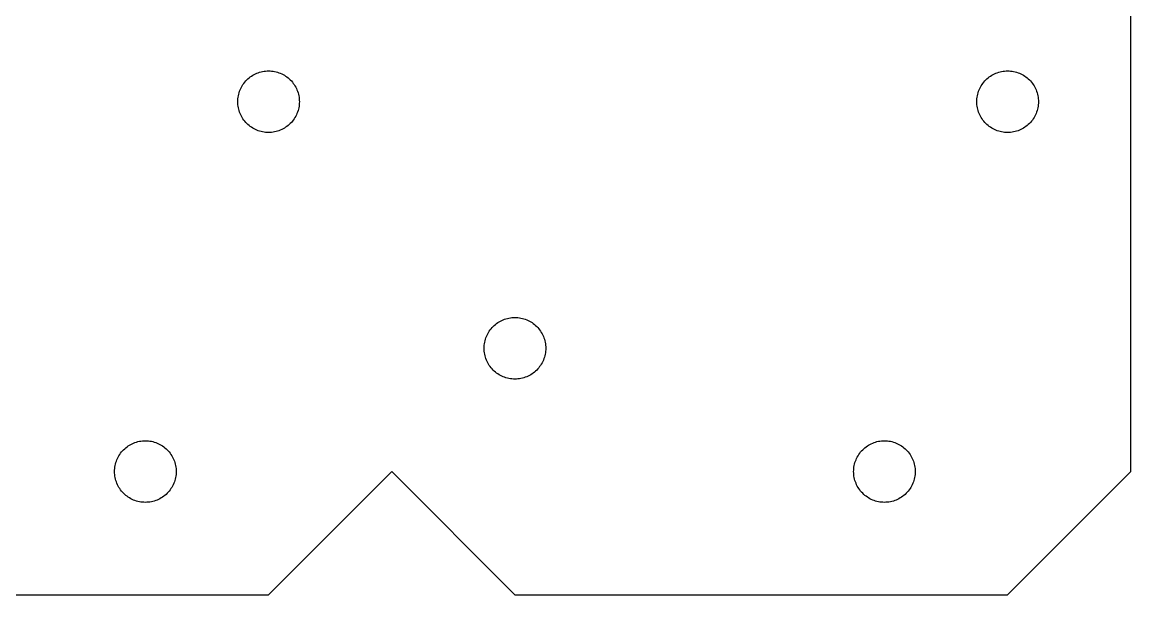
# Model space of a CAD drawing. Header units: metres. Extents: x -12 to 60, y -12 to 84.
# Drawn here: x 24 to 60, y -12 to 6.58 of the extents above; entities that cross this region are included whole.
import ezdxf

# ---------------------------------------------------------------- set-up
doc = ezdxf.new("R2010")
doc.units = ezdxf.units.M

msp = doc.modelspace()

# ---------------------------------------------------------------- linework, layer by layer
for p, q in [((60, -8), (60, 8)), ((31.259, 4.67155), (31.2929, 4.70709)), ((31.2929, 4.70709), (31.3284, 4.74094)), ((31.3284, 4.74094), (31.3656, 4.77301)), ((31.3656, 4.77301), (31.4043, 4.80321)), ((31.4043, 4.80321), (31.4444, 4.83147)), ((31.4444, 4.83147), (31.4859, 4.85773)), ((31.4859, 4.85773), (31.5286, 4.88191)), ((31.5286, 4.88191), (31.5724, 4.90398)), ((31.5724, 4.90398), (31.6173, 4.92387)), ((31.6173, 4.92387), (31.6631, 4.94154)), ((31.6631, 4.94154), (31.7097, 4.95694)), ((31.7097, 4.95694), (31.757, 4.97002)), ((31.757, 4.97002), (31.8049, 4.98077)), ((31.8049, 4.98077), (31.8533, 4.98917)), ((31.8533, 4.98917), (31.902, 4.99518)), ((31.902, 4.99518), (31.9509, 4.99879)), ((31.9509, 4.99879), (32, 5)), ((32, 5), (32.0491, 4.99879)), ((32.0491, 4.99879), (32.098, 4.99518)), ((32.098, 4.99518), (32.1467, 4.98917)), ((32.1467, 4.98917), (32.1951, 4.98077)), ((32.1951, 4.98077), (32.243, 4.97002)), ((32.243, 4.97002), (32.2903, 4.95694)), ((32.2903, 4.95694), (32.3369, 4.94154)), ((32.3369, 4.94154), (32.3827, 4.92387)), ((32.3827, 4.92387), (32.4276, 4.90398)), ((32.4276, 4.90398), (32.4714, 4.88191)), ((32.4714, 4.88191), (32.5141, 4.85773)), ((32.5141, 4.85773), (32.5556, 4.83147)), ((32.5556, 4.83147), (32.5957, 4.80321)), ((32.5957, 4.80321), (32.6344, 4.77301)), ((32.6344, 4.77301), (32.6716, 4.74094)), ((32.6716, 4.74094), (32.7071, 4.70709)), ((32.7071, 4.70709), (32.741, 4.67155)), ((55.259, 4.67155), (55.2929, 4.70709)), ((55.2929, 4.70709), (55.3284, 4.74094)), ((55.3284, 4.74094), (55.3656, 4.77301)), ((55.3656, 4.77301), (55.4043, 4.80321)), ((55.4043, 4.80321), (55.4444, 4.83147)), ((55.4444, 4.83147), (55.4859, 4.85773)), ((55.4859, 4.85773), (55.5286, 4.88191)), ((55.5286, 4.88191), (55.5724, 4.90398)), ((55.5724, 4.90398), (55.6173, 4.92387)), ((55.6173, 4.92387), (55.6631, 4.94154)), ((55.6631, 4.94154), (55.7097, 4.95694)), ((55.7097, 4.95694), (55.757, 4.97002)), ((55.757, 4.97002), (55.8049, 4.98077)), ((55.8049, 4.98077), (55.8533, 4.98917)), ((55.8533, 4.98917), (55.902, 4.99518)), ((55.902, 4.99518), (55.9509, 4.99879)), ((55.9509, 4.99879), (56, 5)), ((56, 5), (56.0491, 4.99879)), ((56.0491, 4.99879), (56.098, 4.99518)), ((56.098, 4.99518), (56.1467, 4.98917)), ((56.1467, 4.98917), (56.1951, 4.98077)), ((56.1951, 4.98077), (56.243, 4.97002)), ((56.243, 4.97002), (56.2903, 4.95694)), ((56.2903, 4.95694), (56.3369, 4.94154)), ((56.3369, 4.94154), (56.3827, 4.92387)), ((56.3827, 4.92387), (56.4276, 4.90398)), ((56.4276, 4.90398), (56.4714, 4.88191)), ((56.4714, 4.88191), (56.5141, 4.85773)), ((56.5141, 4.85773), (56.5556, 4.83147)), ((56.5556, 4.83147), (56.5957, 4.80321)), ((56.5957, 4.80321), (56.6344, 4.77301)), ((56.6344, 4.77301), (56.6716, 4.74094)), ((56.6716, 4.74094), (56.7071, 4.70709)), ((56.7071, 4.70709), (56.741, 4.67155)), ((31.0431, 4.29028), (31.0585, 4.33688)), ((31.0585, 4.33688), (31.0761, 4.38268)), ((31.0761, 4.38268), (31.096, 4.42755)), ((31.096, 4.42755), (31.1181, 4.47139)), ((31.1181, 4.47139), (31.1423, 4.5141)), ((31.1423, 4.5141), (31.1685, 4.55556)), ((31.1685, 4.55556), (31.1968, 4.59569)), ((31.1968, 4.59569), (31.227, 4.63438)), ((31.227, 4.63438), (31.259, 4.67155)), ((32.741, 4.67155), (32.773, 4.63438)), ((32.773, 4.63438), (32.8032, 4.59569)), ((32.8032, 4.59569), (32.8315, 4.55556)), ((32.8315, 4.55556), (32.8577, 4.5141)), ((32.8577, 4.5141), (32.8819, 4.47139)), ((32.8819, 4.47139), (32.904, 4.42755)), ((32.904, 4.42755), (32.9239, 4.38268)), ((32.9239, 4.38268), (32.9415, 4.33688)), ((32.9415, 4.33688), (32.9569, 4.29028)), ((55.0431, 4.29028), (55.0585, 4.33688)), ((55.0585, 4.33688), (55.0761, 4.38268)), ((55.0761, 4.38268), (55.096, 4.42755)), ((55.096, 4.42755), (55.1181, 4.47139)), ((55.1181, 4.47139), (55.1423, 4.5141)), ((55.1423, 4.5141), (55.1685, 4.55556)), ((55.1685, 4.55556), (55.1968, 4.59569)), ((55.1968, 4.59569), (55.227, 4.63438)), ((55.227, 4.63438), (55.259, 4.67155)), ((56.741, 4.67155), (56.773, 4.63438)), ((56.773, 4.63438), (56.8032, 4.59569)), ((56.8032, 4.59569), (56.8315, 4.55556)), ((56.8315, 4.55556), (56.8577, 4.5141)), ((56.8577, 4.5141), (56.8819, 4.47139)), ((56.8819, 4.47139), (56.904, 4.42755)), ((56.904, 4.42755), (56.9239, 4.38268)), ((56.9239, 4.38268), (56.9415, 4.33688)), ((56.9415, 4.33688), (56.9569, 4.29028)), ((31, 4), (31.0012, 4.04906)), ((31.0012, 3.95093), (31, 4)), ((31.0012, 4.04906), (31.0048, 4.09801)), ((31.0048, 4.09801), (31.0108, 4.14673)), ((31.0108, 4.14673), (31.0192, 4.19508)), ((31.0192, 4.19508), (31.03, 4.24297)), ((31.03, 4.24297), (31.0431, 4.29028)), ((32.9569, 4.29028), (32.97, 4.24297)), ((32.97, 4.24297), (32.9808, 4.19508)), ((32.9808, 4.19508), (32.9892, 4.14673)), ((32.9892, 4.14673), (32.9952, 4.09801)), ((32.9952, 4.09801), (32.9988, 4.04906)), ((32.9988, 4.04906), (33, 4)), ((33, 4), (32.9988, 3.95093)), ((55, 4), (55.0012, 4.04906)), ((55.0012, 3.95093), (55, 4)), ((55.0012, 4.04906), (55.0048, 4.09801)), ((55.0048, 4.09801), (55.0108, 4.14673)), ((55.0108, 4.14673), (55.0192, 4.19508)), ((55.0192, 4.19508), (55.03, 4.24297)), ((55.03, 4.24297), (55.0431, 4.29028)), ((56.9569, 4.29028), (56.97, 4.24297)), ((56.97, 4.24297), (56.9808, 4.19508)), ((56.9808, 4.19508), (56.9892, 4.14673)), ((56.9892, 4.14673), (56.9952, 4.09801)), ((56.9952, 4.09801), (56.9988, 4.04906)), ((56.9988, 4.04906), (57, 4)), ((57, 4), (56.9988, 3.95093)), ((31.0048, 3.90198), (31.0012, 3.95093)), ((31.0108, 3.85326), (31.0048, 3.90198)), ((31.0192, 3.8049), (31.0108, 3.85326)), ((31.03, 3.75702), (31.0192, 3.8049)), ((31.0431, 3.7097), (31.03, 3.75702)), ((31.0585, 3.6631), (31.0431, 3.7097)), ((31.0761, 3.61731), (31.0585, 3.6631)), ((31.096, 3.57243), (31.0761, 3.61731)), ((32.9239, 3.61731), (32.904, 3.57243)), ((32.9415, 3.6631), (32.9239, 3.61731)), ((32.9569, 3.7097), (32.9415, 3.6631)), ((32.97, 3.75702), (32.9569, 3.7097)), ((32.9808, 3.8049), (32.97, 3.75702)), ((32.9892, 3.85326), (32.9808, 3.8049)), ((32.9952, 3.90198), (32.9892, 3.85326)), ((32.9988, 3.95093), (32.9952, 3.90198)), ((55.0048, 3.90198), (55.0012, 3.95093)), ((55.0108, 3.85326), (55.0048, 3.90198)), ((55.0192, 3.8049), (55.0108, 3.85326)), ((55.03, 3.75702), (55.0192, 3.8049)), ((55.0431, 3.7097), (55.03, 3.75702)), ((55.0585, 3.6631), (55.0431, 3.7097)), ((55.0761, 3.61731), (55.0585, 3.6631)), ((55.096, 3.57243), (55.0761, 3.61731)), ((56.9239, 3.61731), (56.904, 3.57243)), ((56.9415, 3.6631), (56.9239, 3.61731)), ((56.9569, 3.7097), (56.9415, 3.6631)), ((56.97, 3.75702), (56.9569, 3.7097)), ((56.9808, 3.8049), (56.97, 3.75702)), ((56.9892, 3.85326), (56.9808, 3.8049)), ((56.9952, 3.90198), (56.9892, 3.85326)), ((56.9988, 3.95093), (56.9952, 3.90198)), ((31.1181, 3.52859), (31.096, 3.57243)), ((31.1423, 3.48589), (31.1181, 3.52859)), ((31.1685, 3.44443), (31.1423, 3.48589)), ((31.1968, 3.4043), (31.1685, 3.44443)), ((31.227, 3.3656), (31.1968, 3.4043)), ((31.259, 3.32843), (31.227, 3.3656)), ((31.2929, 3.29289), (31.259, 3.32843)), ((31.3284, 3.25905), (31.2929, 3.29289)), ((31.3656, 3.22697), (31.3284, 3.25905)), ((32.6716, 3.25905), (32.6344, 3.22697)), ((32.7071, 3.29289), (32.6716, 3.25905)), ((32.741, 3.32843), (32.7071, 3.29289)), ((32.773, 3.3656), (32.741, 3.32843)), ((32.8032, 3.4043), (32.773, 3.3656)), ((32.8315, 3.44443), (32.8032, 3.4043)), ((32.8577, 3.48589), (32.8315, 3.44443)), ((32.8819, 3.52859), (32.8577, 3.48589)), ((32.904, 3.57243), (32.8819, 3.52859)), ((55.1181, 3.52859), (55.096, 3.57243)), ((55.1423, 3.48589), (55.1181, 3.52859)), ((55.1685, 3.44443), (55.1423, 3.48589)), ((55.1968, 3.4043), (55.1685, 3.44443)), ((55.227, 3.3656), (55.1968, 3.4043)), ((55.259, 3.32843), (55.227, 3.3656)), ((55.2929, 3.29289), (55.259, 3.32843)), ((55.3284, 3.25905), (55.2929, 3.29289)), ((55.3656, 3.22697), (55.3284, 3.25905)), ((56.6716, 3.25905), (56.6344, 3.22697)), ((56.7071, 3.29289), (56.6716, 3.25905)), ((56.741, 3.32843), (56.7071, 3.29289)), ((56.773, 3.3656), (56.741, 3.32843)), ((56.8032, 3.4043), (56.773, 3.3656)), ((56.8315, 3.44443), (56.8032, 3.4043)), ((56.8577, 3.48589), (56.8315, 3.44443)), ((56.8819, 3.52859), (56.8577, 3.48589)), ((56.904, 3.57243), (56.8819, 3.52859)), ((31.4043, 3.19678), (31.3656, 3.22697)), ((31.4444, 3.16852), (31.4043, 3.19678)), ((31.4859, 3.14226), (31.4444, 3.16852)), ((31.5286, 3.11807), (31.4859, 3.14226)), ((31.5724, 3.09601), (31.5286, 3.11807)), ((31.6173, 3.07611), (31.5724, 3.09601)), ((31.6631, 3.05844), (31.6173, 3.07611)), ((31.7097, 3.04305), (31.6631, 3.05844)), ((31.757, 3.02997), (31.7097, 3.04305)), ((31.8049, 3.01921), (31.757, 3.02997)), ((31.8533, 3.01082), (31.8049, 3.01921)), ((31.902, 3.00481), (31.8533, 3.01082)), ((31.9509, 3.00119), (31.902, 3.00481)), ((32, 3), (31.9509, 3.00119)), ((32.0491, 3.00119), (32, 3)), ((32.098, 3.00481), (32.0491, 3.00119)), ((32.1467, 3.01082), (32.098, 3.00481)), ((32.1951, 3.01921), (32.1467, 3.01082)), ((32.243, 3.02997), (32.1951, 3.01921)), ((32.2903, 3.04305), (32.243, 3.02997)), ((32.3369, 3.05844), (32.2903, 3.04305)), ((32.3827, 3.07611), (32.3369, 3.05844)), ((32.4276, 3.09601), (32.3827, 3.07611)), ((32.4714, 3.11807), (32.4276, 3.09601)), ((32.5141, 3.14226), (32.4714, 3.11807)), ((32.5556, 3.16852), (32.5141, 3.14226)), ((32.5957, 3.19678), (32.5556, 3.16852)), ((32.6344, 3.22697), (32.5957, 3.19678)), ((55.4043, 3.19678), (55.3656, 3.22697)), ((55.4444, 3.16852), (55.4043, 3.19678)), ((55.4859, 3.14226), (55.4444, 3.16852)), ((55.5286, 3.11807), (55.4859, 3.14226)), ((55.5724, 3.09601), (55.5286, 3.11807)), ((55.6173, 3.07611), (55.5724, 3.09601)), ((55.6631, 3.05844), (55.6173, 3.07611)), ((55.7097, 3.04305), (55.6631, 3.05844)), ((55.757, 3.02997), (55.7097, 3.04305)), ((55.8049, 3.01921), (55.757, 3.02997)), ((55.8533, 3.01082), (55.8049, 3.01921)), ((55.902, 3.00481), (55.8533, 3.01082)), ((55.9509, 3.00119), (55.902, 3.00481)), ((56, 3), (55.9509, 3.00119)), ((56.0491, 3.00119), (56, 3)), ((56.098, 3.00481), (56.0491, 3.00119)), ((56.1467, 3.01082), (56.098, 3.00481)), ((56.1951, 3.01921), (56.1467, 3.01082)), ((56.243, 3.02997), (56.1951, 3.01921)), ((56.2903, 3.04305), (56.243, 3.02997)), ((56.3369, 3.05844), (56.2903, 3.04305)), ((56.3827, 3.07611), (56.3369, 3.05844)), ((56.4276, 3.09601), (56.3827, 3.07611)), ((56.4714, 3.11807), (56.4276, 3.09601)), ((56.5141, 3.14226), (56.4714, 3.11807)), ((56.5556, 3.16852), (56.5141, 3.14226)), ((56.5957, 3.19678), (56.5556, 3.16852)), ((56.6344, 3.22697), (56.5957, 3.19678)), ((39.3284, -3.25905), (39.3656, -3.22697)), ((39.3656, -3.22697), (39.4043, -3.19678)), ((39.4043, -3.19678), (39.4444, -3.16852)), ((39.4444, -3.16852), (39.4859, -3.14226)), ((39.4859, -3.14226), (39.5286, -3.11807)), ((39.5286, -3.11807), (39.5724, -3.09601)), ((39.5724, -3.09601), (39.6173, -3.07611)), ((39.6173, -3.07611), (39.6631, -3.05844)), ((39.6631, -3.05844), (39.7097, -3.04305)), ((39.7097, -3.04305), (39.757, -3.02997)), ((39.757, -3.02997), (39.8049, -3.01921)), ((39.8049, -3.01921), (39.8533, -3.01082)), ((39.8533, -3.01082), (39.902, -3.00481)), ((39.902, -3.00481), (39.9509, -3.00119)), ((39.9509, -3.00119), (40, -3)), ((40, -3), (40.0491, -3.00119)), ((40.0491, -3.00119), (40.098, -3.00481)), ((40.098, -3.00481), (40.1467, -3.01082)), ((40.1467, -3.01082), (40.1951, -3.01921)), ((40.1951, -3.01921), (40.243, -3.02997)), ((40.243, -3.02997), (40.2903, -3.04305)), ((40.2903, -3.04305), (40.3369, -3.05844)), ((40.3369, -3.05844), (40.3827, -3.07611)), ((40.3827, -3.07611), (40.4276, -3.09601)), ((40.4276, -3.09601), (40.4714, -3.11807)), ((40.4714, -3.11807), (40.5141, -3.14226)), ((40.5141, -3.14226), (40.5556, -3.16852)), ((40.5556, -3.16852), (40.5957, -3.19678)), ((40.5957, -3.19678), (40.6344, -3.22697)), ((40.6344, -3.22697), (40.6716, -3.25905)), ((39.0761, -3.61731), (39.096, -3.57243)), ((39.096, -3.57243), (39.1181, -3.52859)), ((39.1181, -3.52859), (39.1423, -3.48589)), ((39.1423, -3.48589), (39.1685, -3.44443)), ((39.1685, -3.44443), (39.1968, -3.4043)), ((39.1968, -3.4043), (39.227, -3.3656)), ((39.227, -3.3656), (39.259, -3.32843)), ((39.259, -3.32843), (39.2929, -3.29289)), ((39.2929, -3.29289), (39.3284, -3.25905)), ((40.6716, -3.25905), (40.7071, -3.29289)), ((40.7071, -3.29289), (40.741, -3.32843)), ((40.741, -3.32843), (40.773, -3.3656)), ((40.773, -3.3656), (40.8032, -3.4043)), ((40.8032, -3.4043), (40.8315, -3.44443)), ((40.8315, -3.44443), (40.8577, -3.48589)), ((40.8577, -3.48589), (40.8819, -3.52859)), ((40.8819, -3.52859), (40.904, -3.57243)), ((40.904, -3.57243), (40.9239, -3.61731)), ((39, -4), (39.0012, -3.95093)), ((39.0012, -3.95093), (39.0048, -3.90198)), ((39.0048, -3.90198), (39.0108, -3.85326)), ((39.0108, -3.85326), (39.0192, -3.8049)), ((39.0192, -3.8049), (39.03, -3.75702)), ((39.03, -3.75702), (39.0431, -3.7097)), ((39.0431, -3.7097), (39.0585, -3.6631)), ((39.0585, -3.6631), (39.0761, -3.61731)), ((40.9239, -3.61731), (40.9415, -3.6631)), ((40.9415, -3.6631), (40.9569, -3.7097)), ((40.9569, -3.7097), (40.97, -3.75702)), ((40.97, -3.75702), (40.9808, -3.8049)), ((40.9808, -3.8049), (40.9892, -3.85326)), ((40.9892, -3.85326), (40.9952, -3.90198)), ((40.9952, -3.90198), (40.9988, -3.95093)), ((40.9988, -3.95093), (41, -4)), ((39.0012, -4.04906), (39, -4)), ((39.0048, -4.09801), (39.0012, -4.04906)), ((39.0108, -4.14673), (39.0048, -4.09801)), ((39.0192, -4.19508), (39.0108, -4.14673)), ((39.03, -4.24297), (39.0192, -4.19508)), ((39.0431, -4.29028), (39.03, -4.24297)), ((39.0585, -4.33688), (39.0431, -4.29028)), ((40.9569, -4.29028), (40.9415, -4.33688)), ((40.97, -4.24297), (40.9569, -4.29028)), ((40.9808, -4.19508), (40.97, -4.24297)), ((40.9892, -4.14673), (40.9808, -4.19508)), ((40.9952, -4.09801), (40.9892, -4.14673)), ((40.9988, -4.04906), (40.9952, -4.09801)), ((41, -4), (40.9988, -4.04906)), ((39.0761, -4.38268), (39.0585, -4.33688)), ((39.096, -4.42755), (39.0761, -4.38268)), ((39.1181, -4.47139), (39.096, -4.42755)), ((39.1423, -4.5141), (39.1181, -4.47139)), ((39.1685, -4.55556), (39.1423, -4.5141)), ((39.1968, -4.59569), (39.1685, -4.55556)), ((39.227, -4.63438), (39.1968, -4.59569)), ((39.259, -4.67155), (39.227, -4.63438)), ((39.2929, -4.70709), (39.259, -4.67155)), ((40.741, -4.67155), (40.7071, -4.70709)), ((40.773, -4.63438), (40.741, -4.67155)), ((40.8032, -4.59569), (40.773, -4.63438)), ((40.8315, -4.55556), (40.8032, -4.59569)), ((40.8577, -4.5141), (40.8315, -4.55556)), ((40.8819, -4.47139), (40.8577, -4.5141)), ((40.904, -4.42755), (40.8819, -4.47139)), ((40.9239, -4.38268), (40.904, -4.42755)), ((40.9415, -4.33688), (40.9239, -4.38268)), ((39.3284, -4.74094), (39.2929, -4.70709)), ((39.3656, -4.77301), (39.3284, -4.74094)), ((39.4043, -4.80321), (39.3656, -4.77301)), ((39.4444, -4.83147), (39.4043, -4.80321)), ((39.4859, -4.85773), (39.4444, -4.83147)), ((39.5286, -4.88191), (39.4859, -4.85773)), ((39.5724, -4.90398), (39.5286, -4.88191)), ((39.6173, -4.92387), (39.5724, -4.90398)), ((39.6631, -4.94154), (39.6173, -4.92387)), ((39.7097, -4.95694), (39.6631, -4.94154)), ((39.757, -4.97002), (39.7097, -4.95694)), ((39.8049, -4.98077), (39.757, -4.97002)), ((39.8533, -4.98917), (39.8049, -4.98077)), ((39.902, -4.99518), (39.8533, -4.98917)), ((39.9509, -4.99879), (39.902, -4.99518)), ((40, -5), (39.9509, -4.99879)), ((40.0491, -4.99879), (40, -5)), ((40.098, -4.99518), (40.0491, -4.99879)), ((40.1467, -4.98917), (40.098, -4.99518)), ((40.1951, -4.98077), (40.1467, -4.98917)), ((40.243, -4.97002), (40.1951, -4.98077)), ((40.2903, -4.95694), (40.243, -4.97002)), ((40.3369, -4.94154), (40.2903, -4.95694)), ((40.3827, -4.92387), (40.3369, -4.94154)), ((40.4276, -4.90398), (40.3827, -4.92387)), ((40.4714, -4.88191), (40.4276, -4.90398)), ((40.5141, -4.85773), (40.4714, -4.88191)), ((40.5556, -4.83147), (40.5141, -4.85773)), ((40.5957, -4.80321), (40.5556, -4.83147)), ((40.6344, -4.77301), (40.5957, -4.80321)), ((40.6716, -4.74094), (40.6344, -4.77301)), ((40.7071, -4.70709), (40.6716, -4.74094)), ((27.3656, -7.22697), (27.4043, -7.19678)), ((27.4043, -7.19678), (27.4444, -7.16852)), ((27.4444, -7.16852), (27.4859, -7.14226)), ((27.4859, -7.14226), (27.5286, -7.11807)), ((27.5286, -7.11807), (27.5724, -7.09601)), ((27.5724, -7.09601), (27.6173, -7.07611)), ((27.6173, -7.07611), (27.6631, -7.05844)), ((27.6631, -7.05844), (27.7097, -7.04305)), ((27.7097, -7.04305), (27.757, -7.02997)), ((27.757, -7.02997), (27.8049, -7.01921)), ((27.8049, -7.01921), (27.8533, -7.01082)), ((27.8533, -7.01082), (27.902, -7.00481)), ((27.902, -7.00481), (27.9509, -7.00119)), ((27.9509, -7.00119), (28, -7)), ((28, -7), (28.0491, -7.00119)), ((28.0491, -7.00119), (28.098, -7.00481)), ((28.098, -7.00481), (28.1467, -7.01082)), ((28.1467, -7.01082), (28.1951, -7.01921)), ((28.1951, -7.01921), (28.243, -7.02997)), ((28.243, -7.02997), (28.2903, -7.04305)), ((28.2903, -7.04305), (28.3369, -7.05844)), ((28.3369, -7.05844), (28.3827, -7.07611)), ((28.3827, -7.07611), (28.4276, -7.09601)), ((28.4276, -7.09601), (28.4714, -7.11807)), ((28.4714, -7.11807), (28.5141, -7.14226)), ((28.5141, -7.14226), (28.5556, -7.16852)), ((28.5556, -7.16852), (28.5957, -7.19678)), ((28.5957, -7.19678), (28.6344, -7.22697)), ((51.3656, -7.22697), (51.4043, -7.19678)), ((51.4043, -7.19678), (51.4444, -7.16852)), ((51.4444, -7.16852), (51.4859, -7.14226)), ((51.4859, -7.14226), (51.5286, -7.11807)), ((51.5286, -7.11807), (51.5724, -7.09601)), ((51.5724, -7.09601), (51.6173, -7.07611)), ((51.6173, -7.07611), (51.6631, -7.05844)), ((51.6631, -7.05844), (51.7097, -7.04305)), ((51.7097, -7.04305), (51.757, -7.02997)), ((51.757, -7.02997), (51.8049, -7.01921)), ((51.8049, -7.01921), (51.8533, -7.01082)), ((51.8533, -7.01082), (51.902, -7.00481)), ((51.902, -7.00481), (51.9509, -7.00119)), ((51.9509, -7.00119), (52, -7)), ((52, -7), (52.0491, -7.00119)), ((52.0491, -7.00119), (52.098, -7.00481)), ((52.098, -7.00481), (52.1467, -7.01082)), ((52.1467, -7.01082), (52.1951, -7.01921)), ((52.1951, -7.01921), (52.243, -7.02997)), ((52.243, -7.02997), (52.2903, -7.04305)), ((52.2903, -7.04305), (52.3369, -7.05844)), ((52.3369, -7.05844), (52.3827, -7.07611)), ((52.3827, -7.07611), (52.4276, -7.09601)), ((52.4276, -7.09601), (52.4714, -7.11807)), ((52.4714, -7.11807), (52.5141, -7.14226)), ((52.5141, -7.14226), (52.5556, -7.16852)), ((52.5556, -7.16852), (52.5957, -7.19678)), ((52.5957, -7.19678), (52.6344, -7.22697)), ((27.096, -7.57243), (27.1181, -7.52859)), ((27.1181, -7.52859), (27.1423, -7.48589)), ((27.1423, -7.48589), (27.1685, -7.44443)), ((27.1685, -7.44443), (27.1968, -7.4043)), ((27.1968, -7.4043), (27.227, -7.3656)), ((27.227, -7.3656), (27.259, -7.32843)), ((27.259, -7.32843), (27.2929, -7.29289)), ((27.2929, -7.29289), (27.3284, -7.25905)), ((27.3284, -7.25905), (27.3656, -7.22697)), ((28.6344, -7.22697), (28.6716, -7.25905)), ((28.6716, -7.25905), (28.7071, -7.29289)), ((28.7071, -7.29289), (28.741, -7.32843)), ((28.741, -7.32843), (28.773, -7.3656)), ((28.773, -7.3656), (28.8032, -7.4043)), ((28.8032, -7.4043), (28.8315, -7.44443)), ((28.8315, -7.44443), (28.8577, -7.48589)), ((28.8577, -7.48589), (28.8819, -7.52859)), ((28.8819, -7.52859), (28.904, -7.57243)), ((51.096, -7.57243), (51.1181, -7.52859)), ((51.1181, -7.52859), (51.1423, -7.48589)), ((51.1423, -7.48589), (51.1685, -7.44443)), ((51.1685, -7.44443), (51.1968, -7.4043)), ((51.1968, -7.4043), (51.227, -7.3656)), ((51.227, -7.3656), (51.259, -7.32843)), ((51.259, -7.32843), (51.2929, -7.29289)), ((51.2929, -7.29289), (51.3284, -7.25905)), ((51.3284, -7.25905), (51.3656, -7.22697)), ((52.6344, -7.22697), (52.6716, -7.25905)), ((52.6716, -7.25905), (52.7071, -7.29289)), ((52.7071, -7.29289), (52.741, -7.32843)), ((52.741, -7.32843), (52.773, -7.3656)), ((52.773, -7.3656), (52.8032, -7.4043)), ((52.8032, -7.4043), (52.8315, -7.44443)), ((52.8315, -7.44443), (52.8577, -7.48589)), ((52.8577, -7.48589), (52.8819, -7.52859)), ((52.8819, -7.52859), (52.904, -7.57243)), ((27.0012, -7.95093), (27.0048, -7.90198)), ((27.0048, -7.90198), (27.0108, -7.85326)), ((27.0108, -7.85326), (27.0192, -7.8049)), ((27.0192, -7.8049), (27.03, -7.75702)), ((27.03, -7.75702), (27.0431, -7.7097)), ((27.0431, -7.7097), (27.0585, -7.6631)), ((27.0585, -7.6631), (27.0761, -7.61731)), ((27.0761, -7.61731), (27.096, -7.57243)), ((28.904, -7.57243), (28.9239, -7.61731)), ((28.9239, -7.61731), (28.9415, -7.6631)), ((28.9415, -7.6631), (28.9569, -7.7097)), ((28.9569, -7.7097), (28.97, -7.75702)), ((28.97, -7.75702), (28.9808, -7.8049)), ((28.9808, -7.8049), (28.9892, -7.85326)), ((28.9892, -7.85326), (28.9952, -7.90198)), ((28.9952, -7.90198), (28.9988, -7.95093)), ((51.0012, -7.95093), (51.0048, -7.90198)), ((51.0048, -7.90198), (51.0108, -7.85326)), ((51.0108, -7.85326), (51.0192, -7.8049)), ((51.0192, -7.8049), (51.03, -7.75702)), ((51.03, -7.75702), (51.0431, -7.7097)), ((51.0431, -7.7097), (51.0585, -7.6631)), ((51.0585, -7.6631), (51.0761, -7.61731)), ((51.0761, -7.61731), (51.096, -7.57243)), ((52.904, -7.57243), (52.9239, -7.61731)), ((52.9239, -7.61731), (52.9415, -7.6631)), ((52.9415, -7.6631), (52.9569, -7.7097)), ((52.9569, -7.7097), (52.97, -7.75702)), ((52.97, -7.75702), (52.9808, -7.8049)), ((52.9808, -7.8049), (52.9892, -7.85326)), ((52.9892, -7.85326), (52.9952, -7.90198)), ((52.9952, -7.90198), (52.9988, -7.95093)), ((27, -8), (27.0012, -7.95093)), ((27.0012, -8.04906), (27, -8)), ((27.0048, -8.09801), (27.0012, -8.04906)), ((27.0108, -8.14673), (27.0048, -8.09801)), ((27.0192, -8.19508), (27.0108, -8.14673)), ((27.03, -8.24297), (27.0192, -8.19508)), ((27.0431, -8.29028), (27.03, -8.24297)), ((28.97, -8.24297), (28.9569, -8.29028)), ((28.9808, -8.19508), (28.97, -8.24297)), ((28.9892, -8.14673), (28.9808, -8.19508)), ((28.9952, -8.09801), (28.9892, -8.14673)), ((28.9988, -8.04906), (28.9952, -8.09801)), ((28.9988, -7.95093), (29, -8)), ((29, -8), (28.9988, -8.04906)), ((32, -12), (36, -8)), ((36, -8), (40, -12)), ((51, -8), (51.0012, -7.95093)), ((51.0012, -8.04906), (51, -8)), ((51.0048, -8.09801), (51.0012, -8.04906)), ((51.0108, -8.14673), (51.0048, -8.09801)), ((51.0192, -8.19508), (51.0108, -8.14673)), ((51.03, -8.24297), (51.0192, -8.19508)), ((51.0431, -8.29028), (51.03, -8.24297)), ((52.97, -8.24297), (52.9569, -8.29028)), ((52.9808, -8.19508), (52.97, -8.24297)), ((52.9892, -8.14673), (52.9808, -8.19508)), ((52.9952, -8.09801), (52.9892, -8.14673)), ((52.9988, -8.04906), (52.9952, -8.09801)), ((52.9988, -7.95093), (53, -8)), ((53, -8), (52.9988, -8.04906)), ((56, -12), (60, -8)), ((27.0585, -8.33688), (27.0431, -8.29028)), ((27.0761, -8.38268), (27.0585, -8.33688)), ((27.096, -8.42755), (27.0761, -8.38268)), ((27.1181, -8.47139), (27.096, -8.42755)), ((27.1423, -8.5141), (27.1181, -8.47139)), ((27.1685, -8.55556), (27.1423, -8.5141)), ((27.1968, -8.59569), (27.1685, -8.55556)), ((27.227, -8.63438), (27.1968, -8.59569)), ((27.259, -8.67155), (27.227, -8.63438)), ((28.773, -8.63438), (28.741, -8.67155)), ((28.8032, -8.59569), (28.773, -8.63438)), ((28.8315, -8.55556), (28.8032, -8.59569)), ((28.8577, -8.5141), (28.8315, -8.55556)), ((28.8819, -8.47139), (28.8577, -8.5141)), ((28.904, -8.42755), (28.8819, -8.47139)), ((28.9239, -8.38268), (28.904, -8.42755)), ((28.9415, -8.33688), (28.9239, -8.38268)), ((28.9569, -8.29028), (28.9415, -8.33688)), ((51.0585, -8.33688), (51.0431, -8.29028)), ((51.0761, -8.38268), (51.0585, -8.33688)), ((51.096, -8.42755), (51.0761, -8.38268)), ((51.1181, -8.47139), (51.096, -8.42755)), ((51.1423, -8.5141), (51.1181, -8.47139)), ((51.1685, -8.55556), (51.1423, -8.5141)), ((51.1968, -8.59569), (51.1685, -8.55556)), ((51.227, -8.63438), (51.1968, -8.59569)), ((51.259, -8.67155), (51.227, -8.63438)), ((52.773, -8.63438), (52.741, -8.67155)), ((52.8032, -8.59569), (52.773, -8.63438)), ((52.8315, -8.55556), (52.8032, -8.59569)), ((52.8577, -8.5141), (52.8315, -8.55556)), ((52.8819, -8.47139), (52.8577, -8.5141)), ((52.904, -8.42755), (52.8819, -8.47139)), ((52.9239, -8.38268), (52.904, -8.42755)), ((52.9415, -8.33688), (52.9239, -8.38268)), ((52.9569, -8.29028), (52.9415, -8.33688)), ((27.2929, -8.70709), (27.259, -8.67155)), ((27.3284, -8.74094), (27.2929, -8.70709)), ((27.3656, -8.77301), (27.3284, -8.74094)), ((27.4043, -8.80321), (27.3656, -8.77301)), ((27.4444, -8.83147), (27.4043, -8.80321)), ((27.4859, -8.85773), (27.4444, -8.83147)), ((27.5286, -8.88191), (27.4859, -8.85773)), ((27.5724, -8.90398), (27.5286, -8.88191)), ((27.6173, -8.92387), (27.5724, -8.90398)), ((27.6631, -8.94154), (27.6173, -8.92387)), ((27.7097, -8.95694), (27.6631, -8.94154)), ((27.757, -8.97002), (27.7097, -8.95694)), ((27.8049, -8.98077), (27.757, -8.97002)), ((27.8533, -8.98917), (27.8049, -8.98077)), ((27.902, -8.99518), (27.8533, -8.98917)), ((27.9509, -8.99879), (27.902, -8.99518)), ((28, -9), (27.9509, -8.99879)), ((28.0491, -8.99879), (28, -9)), ((28.098, -8.99518), (28.0491, -8.99879)), ((28.1467, -8.98917), (28.098, -8.99518)), ((28.1951, -8.98077), (28.1467, -8.98917)), ((28.243, -8.97002), (28.1951, -8.98077)), ((28.2903, -8.95694), (28.243, -8.97002)), ((28.3369, -8.94154), (28.2903, -8.95694)), ((28.3827, -8.92387), (28.3369, -8.94154)), ((28.4276, -8.90398), (28.3827, -8.92387)), ((28.4714, -8.88191), (28.4276, -8.90398)), ((28.5141, -8.85773), (28.4714, -8.88191)), ((28.5556, -8.83147), (28.5141, -8.85773)), ((28.5957, -8.80321), (28.5556, -8.83147)), ((28.6344, -8.77301), (28.5957, -8.80321)), ((28.6716, -8.74094), (28.6344, -8.77301)), ((28.7071, -8.70709), (28.6716, -8.74094)), ((28.741, -8.67155), (28.7071, -8.70709)), ((51.2929, -8.70709), (51.259, -8.67155)), ((51.3284, -8.74094), (51.2929, -8.70709)), ((51.3656, -8.77301), (51.3284, -8.74094)), ((51.4043, -8.80321), (51.3656, -8.77301)), ((51.4444, -8.83147), (51.4043, -8.80321)), ((51.4859, -8.85773), (51.4444, -8.83147)), ((51.5286, -8.88191), (51.4859, -8.85773)), ((51.5724, -8.90398), (51.5286, -8.88191)), ((51.6173, -8.92387), (51.5724, -8.90398)), ((51.6631, -8.94154), (51.6173, -8.92387)), ((51.7097, -8.95694), (51.6631, -8.94154)), ((51.757, -8.97002), (51.7097, -8.95694)), ((51.8049, -8.98077), (51.757, -8.97002)), ((51.8533, -8.98917), (51.8049, -8.98077)), ((51.902, -8.99518), (51.8533, -8.98917)), ((51.9509, -8.99879), (51.902, -8.99518)), ((52, -9), (51.9509, -8.99879)), ((52.0491, -8.99879), (52, -9)), ((52.098, -8.99518), (52.0491, -8.99879)), ((52.1467, -8.98917), (52.098, -8.99518)), ((52.1951, -8.98077), (52.1467, -8.98917)), ((52.243, -8.97002), (52.1951, -8.98077)), ((52.2903, -8.95694), (52.243, -8.97002)), ((52.3369, -8.94154), (52.2903, -8.95694)), ((52.3827, -8.92387), (52.3369, -8.94154)), ((52.4276, -8.90398), (52.3827, -8.92387)), ((52.4714, -8.88191), (52.4276, -8.90398)), ((52.5141, -8.85773), (52.4714, -8.88191)), ((52.5556, -8.83147), (52.5141, -8.85773)), ((52.5957, -8.80321), (52.5556, -8.83147)), ((52.6344, -8.77301), (52.5957, -8.80321)), ((52.6716, -8.74094), (52.6344, -8.77301)), ((52.7071, -8.70709), (52.6716, -8.74094)), ((52.741, -8.67155), (52.7071, -8.70709)), ((16, -12), (32, -12)), ((40, -12), (56, -12))]:
    msp.add_line(p, q)

doc.saveas('drawing.dxf')
